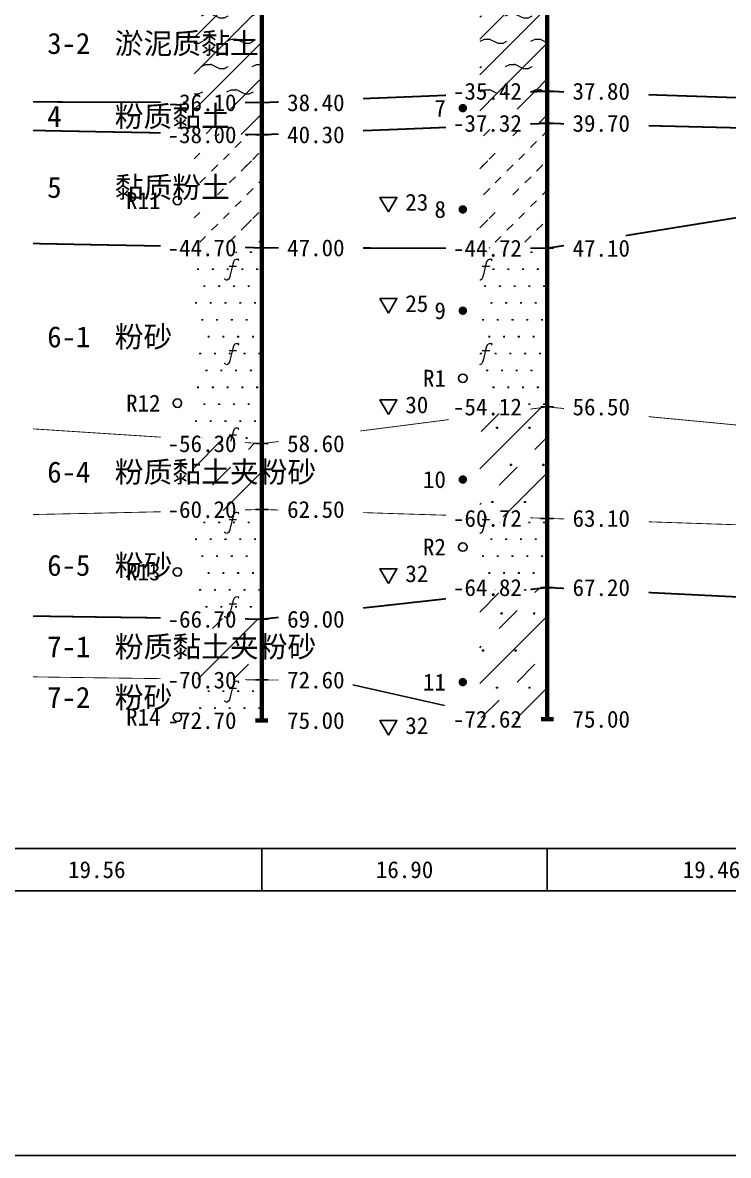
# Model space of a CAD drawing. Extents: x -37 to 3540, y -1485 to 297.
# Drawn here: x 1504 to 1587.6, y -282 to -147.8 of the extents above; entities that cross this region are included whole.
import ezdxf
from ezdxf.enums import TextEntityAlignment as Align

# ---------------------------------------------------------------- set-up
doc = ezdxf.new("R2010")
doc.units = 0
doc.layers.get('0').update_dxf_attribs({"linetype": 'CONTINUOUS'})
for name, color, linetype in [('CURVE', 200, 'CONTINUOUS'), ('FRAME', 7, 'CONTINUOUS'), ('HOLE', 41, 'CONTINUOUS'), ('RULER', 7, 'CONTINUOUS'), ('SAMPLE', 1, 'CONTINUOUS'), ('STRATUM', 241, 'CONTINUOUS')]:
    doc.layers.add(name, color=color, linetype=linetype)
doc.layers.add('HATCH', color=7, linetype='CONTINUOUS', lineweight=13)
doc.styles.add('ST', font='')
doc.styles.get('ST').set_extended_font_data('SimSun')
pattern_1 = [(45, (1478.7585, -297), (-2.12132, 2.12132), [10, 0]), (26.565, (1479.8326, -297.2536), (5.999823, 5.999812), [0.567, -12.849]), (0, (1479.2656, -297.2536), (0, 6), [0.567, -5.433]), (26.565, (1477.1772, -297), (5.999823, 5.999812), [0.567, -12.849]), (0, (1477.6843, -296.7464), (0, 6), [0.567, -5.433]), (153.435, (1479.2656, -297.2536), (-5.999818, -5e-06), [1.134, -12.2826]), (26.565, (1482.8326, -294.2536), (5.999823, 5.999812), [0.567, -12.849]), (0, (1482.2656, -294.2536), (0, 6), [0.567, -5.433]), (26.565, (1480.1772, -294), (5.999823, 5.999812), [0.567, -12.849]), (0, (1480.6843, -293.7464), (0, 6), [0.567, -5.433]), (153.435, (1482.2656, -294.2536), (-5.999818, -5e-06), [1.134, -12.2826])]
pattern_2 = [(45, (1478.7585, -297), (-4.24264, 4.24264), [10, 0]), (45, (1479.8195, -300.182), (-2.12132, 6.36396), [3, -3])]
pattern_3 = [(45, (1478.7585, -297), (-6e-07, 6.99998), [0.9473, -8.9522]), (45, (1480.1585, -295.6), (-6e-07, 6.99998), [0.9869, -8.9126]), (45, (1481.5585, -294.2), (-6e-07, 6.99998), [1.06018, -8.8393]), (45, (1482.9585, -292.8), (-6e-07, 6.99998), [0.94918, -8.95032]), (45, (1484.3585, -291.4), (-6e-07, 6.99998), [1.0365, -8.863]), (45, (1482.2585, -297), (-6e-07, 6.99998), [1.01335, -8.88615]), (45, (1483.6585, -295.6), (-6e-07, 6.99998), [1.07896, -12.12037]), (45, (1485.0585, -294.2), (-6e-07, 6.99998), [0.99882, -8.90067]), (45, (1479.4585, -292.8), (-4e-07, 6.99998), [1.05533, -8.84416]), (45, (1480.8585, -291.4), (-4e-07, 6.99998), [1.0365, -8.863])]
pattern_4 = [(82.875, (1477.9239, -298.206), (0.000369, 10.000176), [0.0893, -80.5337]), (143.13, (1478.0249, -298.2818), (-29.999964, 20.000054), [0.12627, -49.87373]), (172.875, (1478.2021, -298.304), (-70.000246, 9.99966), [0.17857, -80.44443]), (206.565, (1478.3805, -298.2147), (-9.9997, -9.99969), [0.19954, -22.16046]), (243.435, (1478.4698, -298.0363), (9e-06, -9.9997), [0.19954, -22.16146]), (255.964, (1478.559, -297.679), (-0.0002, -9.9995), [0.36813, -40.86287]), (255.964, (1478.869, -296.439), (-0.0002, -9.9995), [1.2784, -39.9526]), (255.964, (1478.9376, -296.165), (-0.0002, -9.9995), [0.28235, -40.94865]), (216.87, (1479.1278, -295.9108), (-9.999982, -10.000018), [0.12627, -49.87373]), (243.435, (1479.027, -295.9865), (9e-06, -9.9997), [0.19954, -22.16146]), (206.565, (1479.3063, -295.8215), (-9.9997, -9.99969), [0.19954, -22.16046]), (172.875, (1479.4835, -295.8437), (-70.000246, 9.99966), [0.17857, -80.44443]), (143.13, (1479.5845, -295.9194), (-29.999964, 20.000054), [0.12627, -49.87373]), (82.875, (1479.5734, -296.008), (0.000369, 10.000176), [0.0893, -80.5337]), (0, (1478.429, -296.66), (0, 10), [0.89286, -9.10714]), (0, (1478.7835, -297), (1, 2), [0, -1.75]), (0, (1478.7585, -296.975), (1, 2), [0, -1.75]), (0, (1478.7585, -297), (1, 2), [0, -1.75]), (0, (1478.7335, -297), (1, 2), [0, -1.75]), (0, (1478.7585, -297.025), (1, 2), [0, -1.75])]
pattern_5 = [(82.875, (1476.9223, -299.6533), (0.00081, 22.00039), [0.1964, -177.1742]), (143.13, (1477.1446, -299.82), (-65.99992, 44.00012), [0.2778, -109.7222]), (172.875, (1477.5344, -299.8687), (-154.00054, 21.999253), [0.3929, -176.9777]), (206.565, (1477.927, -299.672), (-21.99935, -21.9993), [0.439, -48.753]), (243.435, (1478.123, -299.28), (2e-05, -21.9993), [0.439, -48.7552]), (255.964, (1478.32, -298.494), (-0.00044, -21.9989), [0.8099, -89.8983]), (255.964, (1479.002, -295.7656), (-0.00044, -21.9989), [2.8124, -87.8958]), (255.964, (1479.1525, -295.163), (-0.00044, -21.9989), [0.6212, -90.087]), (216.87, (1479.571, -294.6037), (-21.99996, -22.00004), [0.2778, -109.7222]), (243.435, (1479.349, -294.77), (2e-05, -21.9993), [0.439, -48.7552]), (206.565, (1479.964, -294.407), (-21.99935, -21.9993), [0.439, -48.753]), (172.875, (1480.3535, -294.456), (-154.00054, 21.99925), [0.3929, -176.9777]), (143.13, (1480.5758, -294.6228), (-65.99992, 44.00012), [0.2778, -109.7222]), (82.875, (1480.5514, -294.8177), (0.00081, 22.00039), [0.1964, -177.1742]), (0, (1478.033, -296.252), (0, 22), [1.9643, -20.0357]), (0, (1478.8135, -297), (2.2, 4.4), [0, -3.85]), (0, (1478.7585, -296.945), (2.2, 4.4), [0, -3.85]), (0, (1478.7585, -297), (2.2, 4.4), [0, -3.85]), (0, (1478.7035, -297), (2.2, 4.4), [0, -3.85]), (0, (1478.7585, -297.055), (2.2, 4.4), [0, -3.85])]

# ---------------------------------------------------------------- blocks, each defined once
blk = doc.blocks.new('SampleSoilDisturbed')
blk.add_circle((0, 0), 0.5)
blk = doc.blocks.new('SampleSoilUndisturbed')
at = {"const_width": 0.5}
blk.add_lwpolyline([(-0.25, 0, 1), (0.25, 0, 1)], format="xyb", close=True, dxfattribs=at)
blk = doc.blocks.new('TrigonHollow')
blk.add_lwpolyline([(0, -1.15), (1, 0.58), (-1, 0.58)], close=True)

msp = doc.modelspace()

# ---------------------------------------------------------------- hatches: boundary and pattern name
at = {"layer": 'HATCH'}
h = msp.add_hatch(dxfattribs=at)
h.set_pattern_fill('YNNT', color=251, style=0)
h.set_pattern_definition(pattern_1)
h.paths.add_polyline_path([(1566.13, -141.73), (1558.13, -142), (1558.13, -156.25), (1566.13, -155.93)])
h.paths.add_polyline_path([(1554.06, -157.42), (1563.62, -157.42), (1563.62, -154.49), (1554.06, -154.49)], flags=9)
h.paths.add_polyline_path([(1554.06, -143.22), (1563.62, -143.22), (1563.62, -140.29), (1554.06, -140.29)], flags=9)
h = msp.add_hatch(dxfattribs=at)
h.set_pattern_fill('YNNT', color=251, style=0)
h.set_pattern_definition(pattern_1)
h.paths.add_polyline_path([(1532.32, -142.88), (1524.32, -143.02), (1524.32, -157.26), (1532.32, -157.28)])
h.paths.add_polyline_path([(1514.09, -152.67), (1533.59, -152.67), (1533.59, -147.79), (1514.09, -147.79)], flags=9)
h.paths.add_polyline_path([(1520.25, -158.77), (1529.81, -158.77), (1529.81, -155.84), (1520.25, -155.84)], flags=9)
h.paths.add_polyline_path([(1520.25, -144.37), (1529.81, -144.37), (1529.81, -141.44), (1520.25, -141.44)], flags=9)
h = msp.add_hatch(dxfattribs=at)
h.set_pattern_fill('FZNT', color=32, style=0)
h.set_pattern_definition(pattern_2)
h.paths.add_polyline_path([(1566.13, -155.93), (1558.13, -156.25), (1558.13, -160.05), (1566.13, -159.73)])
h.paths.add_polyline_path([(1554.06, -161.22), (1563.62, -161.22), (1563.62, -158.29), (1554.06, -158.29)], flags=9)
h.paths.add_polyline_path([(1554.06, -157.42), (1563.62, -157.42), (1563.62, -154.49), (1554.06, -154.49)], flags=9)
h = msp.add_hatch(dxfattribs=at)
h.set_pattern_fill('FZNT', color=32, style=0)
h.set_pattern_definition(pattern_2)
h.paths.add_polyline_path([(1532.32, -157.28), (1524.32, -157.26), (1524.32, -160.93), (1532.32, -161.08)])
h.paths.add_polyline_path([(1514.07, -161.34), (1530.02, -161.34), (1530.02, -156.39), (1514.07, -156.39)], flags=9)
h.paths.add_polyline_path([(1520.25, -162.57), (1529.81, -162.57), (1529.81, -159.64), (1520.25, -159.64)], flags=9)
h.paths.add_polyline_path([(1520.25, -158.77), (1529.81, -158.77), (1529.81, -155.84), (1520.25, -155.84)], flags=9)
h = msp.add_hatch(dxfattribs=at)
h.set_pattern_fill('NZFT', color=52, style=0)
h.set_pattern_definition(pattern_3)
h.paths.add_polyline_path([(1566.13, -159.73), (1558.13, -160.05), (1558.13, -174.52), (1566.13, -174.53)])
h.paths.add_polyline_path([(1554.07, -176.01), (1563.62, -176.01), (1563.62, -173.11), (1554.07, -173.11)], flags=9)
h.paths.add_polyline_path([(1554.06, -161.22), (1563.62, -161.22), (1563.62, -158.29), (1554.06, -158.29)], flags=9)
h = msp.add_hatch(dxfattribs=at)
h.set_pattern_fill('NZFT', color=52, style=0)
h.set_pattern_definition(pattern_3)
h.paths.add_polyline_path([(1532.32, -161.08), (1524.32, -160.93), (1524.32, -174.33), (1532.32, -174.48)])
h.paths.add_polyline_path([(1514.07, -169.74), (1530.02, -169.74), (1530.02, -164.8), (1514.07, -164.8)], flags=9)
h.paths.add_polyline_path([(1520.25, -175.97), (1529.81, -175.97), (1529.81, -173.04), (1520.25, -173.04)], flags=9)
h.paths.add_polyline_path([(1520.25, -162.57), (1529.81, -162.57), (1529.81, -159.64), (1520.25, -159.64)], flags=9)
h = msp.add_hatch(dxfattribs=at)
h.set_pattern_fill('FS', color=142, style=0)
h.set_pattern_definition(pattern_4)
h.paths.add_polyline_path([(1532.32, -174.48), (1524.32, -174.33), (1524.32, -197.16), (1532.32, -197.68)])
h.paths.add_polyline_path([(1520.25, -199.17), (1529.81, -199.17), (1529.81, -196.24), (1520.25, -196.24)], flags=9)
h.paths.add_polyline_path([(1520.25, -175.97), (1529.81, -175.97), (1529.81, -173.04), (1520.25, -173.04)], flags=9)
h = msp.add_hatch(dxfattribs=at)
h.set_pattern_fill('FS', color=142, style=0)
h.set_pattern_definition(pattern_4)
h.paths.add_polyline_path([(1566.13, -174.53), (1558.13, -174.52), (1558.13, -194.36), (1566.13, -193.33)])
h.paths.add_polyline_path([(1554.07, -194.82), (1563.62, -194.82), (1563.62, -191.9), (1554.07, -191.9)], flags=9)
h.paths.add_polyline_path([(1554.07, -176.01), (1563.62, -176.01), (1563.62, -173.11), (1554.07, -173.11)], flags=9)
h = msp.add_hatch(dxfattribs=at)
h.set_pattern_fill('FZNT', color=32, style=0)
h.set_pattern_definition(pattern_2)
h.paths.add_polyline_path([(1566.13, -193.33), (1558.13, -194.36), (1558.13, -206.28), (1566.13, -206.53)])
h.paths.add_polyline_path([(1554.06, -208.02), (1563.62, -208.02), (1563.62, -205.09), (1554.06, -205.09)], flags=9)
h.paths.add_polyline_path([(1554.07, -194.82), (1563.62, -194.82), (1563.62, -191.9), (1554.07, -191.9)], flags=9)
h = msp.add_hatch(dxfattribs=at)
h.set_pattern_fill('FS', color=32, scale=2.2, style=0)
h.set_pattern_definition(pattern_5)
h.paths.add_polyline_path([(1566.13, -193.33), (1558.13, -194.36), (1558.13, -206.28), (1566.13, -206.53)])
h.paths.add_polyline_path([(1554.06, -208.02), (1563.62, -208.02), (1563.62, -205.09), (1554.06, -205.09)], flags=9)
h.paths.add_polyline_path([(1554.07, -194.82), (1563.62, -194.82), (1563.62, -191.9), (1554.07, -191.9)], flags=9)
h = msp.add_hatch(dxfattribs=at)
h.set_pattern_fill('FZNT', color=32, style=0)
h.set_pattern_definition(pattern_2)
h.paths.add_polyline_path([(1532.32, -197.68), (1524.32, -197.16), (1524.32, -205.66), (1532.32, -205.48)])
h.paths.add_polyline_path([(1514.07, -203.48), (1540.75, -203.48), (1540.75, -198.53), (1514.07, -198.53)], flags=9)
h.paths.add_polyline_path([(1520.25, -206.97), (1529.81, -206.97), (1529.81, -204.04), (1520.25, -204.04)], flags=9)
h.paths.add_polyline_path([(1520.25, -199.17), (1529.81, -199.17), (1529.81, -196.24), (1520.25, -196.24)], flags=9)
h = msp.add_hatch(dxfattribs=at)
h.set_pattern_fill('FS', color=142, style=0)
h.set_pattern_definition(pattern_4)
h.paths.add_polyline_path([(1532.32, -205.48), (1524.32, -205.66), (1524.32, -218.37), (1532.32, -218.48)])
h.paths.add_polyline_path([(1520.25, -219.97), (1529.81, -219.97), (1529.81, -217.04), (1520.25, -217.04)], flags=9)
h.paths.add_polyline_path([(1520.25, -206.97), (1529.81, -206.97), (1529.81, -204.04), (1520.25, -204.04)], flags=9)
h = msp.add_hatch(dxfattribs=at)
h.set_pattern_fill('FS', color=142, style=0)
h.set_pattern_definition(pattern_4)
h.paths.add_polyline_path([(1566.13, -206.53), (1558.13, -206.28), (1558.13, -215.62), (1566.13, -214.73)])
h.paths.add_polyline_path([(1554.06, -216.22), (1563.62, -216.22), (1563.62, -213.29), (1554.06, -213.29)], flags=9)
h.paths.add_polyline_path([(1554.06, -208.02), (1563.62, -208.02), (1563.62, -205.09), (1554.06, -205.09)], flags=9)
h = msp.add_hatch(dxfattribs=at)
h.set_pattern_fill('FZNT', color=32, style=0)
h.set_pattern_definition(pattern_2)
h.paths.add_polyline_path([(1566.13, -214.73), (1558.13, -215.62), (1558.13, -230.33), (1566.13, -230.33)])
h.paths.add_polyline_path([(1554.06, -231.82), (1563.62, -231.82), (1563.62, -228.89), (1554.06, -228.89)], flags=9)
h.paths.add_polyline_path([(1554.06, -216.22), (1563.62, -216.22), (1563.62, -213.29), (1554.06, -213.29)], flags=9)
h = msp.add_hatch(dxfattribs=at)
h.set_pattern_fill('FS', color=32, scale=2.2, style=0)
h.set_pattern_definition(pattern_5)
h.paths.add_polyline_path([(1566.13, -214.73), (1558.13, -215.62), (1558.13, -230.33), (1566.13, -230.33)])
h.paths.add_polyline_path([(1554.06, -231.82), (1563.62, -231.82), (1563.62, -228.89), (1554.06, -228.89)], flags=9)
h.paths.add_polyline_path([(1554.06, -216.22), (1563.62, -216.22), (1563.62, -213.29), (1554.06, -213.29)], flags=9)
h = msp.add_hatch(dxfattribs=at)
h.set_pattern_fill('FZNT', color=32, style=0)
h.set_pattern_definition(pattern_2)
h.paths.add_polyline_path([(1532.32, -218.48), (1524.32, -218.37), (1524.32, -225.57), (1532.32, -225.68)])
h.paths.add_polyline_path([(1514.07, -224.17), (1540.75, -224.17), (1540.75, -219.23), (1514.07, -219.23)], flags=9)
h.paths.add_polyline_path([(1520.25, -227.17), (1529.81, -227.17), (1529.81, -224.24), (1520.25, -224.24)], flags=9)
h.paths.add_polyline_path([(1520.25, -219.97), (1529.81, -219.97), (1529.81, -217.04), (1520.25, -217.04)], flags=9)
h = msp.add_hatch(dxfattribs=at)
h.set_pattern_fill('FS', color=142, style=0)
h.set_pattern_definition(pattern_4)
h.paths.add_polyline_path([(1532.32, -225.68), (1524.32, -225.57), (1524.32, -230.48), (1532.32, -230.48)])
h.paths.add_polyline_path([(1520.25, -231.97), (1529.81, -231.97), (1529.81, -229.04), (1520.25, -229.04)], flags=9)
h.paths.add_polyline_path([(1520.25, -227.17), (1529.81, -227.17), (1529.81, -224.24), (1520.25, -224.24)], flags=9)

# ---------------------------------------------------------------- linework, layer by layer
at = {"layer": 'FRAME', "linetype": 'Continuous'}
msp.add_line((1342.94, -282), (1878.76, -282), dxfattribs=at)
at = {"layer": 'HOLE', "linetype": 'Continuous', "const_width": 0.5}
for points in [[(1532.32, -80.48), (1532.32, -230.48)], [(1566.13, -80.33), (1566.13, -230.33)], [(1531.57, -230.48), (1533.07, -230.48)], [(1565.38, -230.33), (1566.88, -230.33)]]:
    msp.add_lwpolyline(points, dxfattribs=at)
at = {"layer": 'HOLE', "linetype": 'Continuous'}
for points in [[(1565.38, -155.93), (1566.88, -155.93)], [(1531.57, -157.28), (1533.07, -157.28)], [(1565.38, -159.73), (1566.88, -159.73)], [(1531.57, -161.08), (1533.07, -161.08)], [(1531.57, -174.48), (1533.07, -174.48)], [(1565.38, -174.53), (1566.88, -174.53)], [(1565.38, -193.33), (1566.88, -193.33)], [(1531.57, -197.68), (1533.07, -197.68)], [(1531.57, -205.48), (1533.07, -205.48)], [(1565.38, -206.53), (1566.88, -206.53)], [(1565.38, -214.73), (1566.88, -214.73)], [(1531.57, -218.48), (1533.07, -218.48)], [(1531.57, -225.68), (1533.07, -225.68)]]:
    msp.add_lwpolyline(points, dxfattribs=at)
at = {"layer": 'RULER', "linetype": 'Continuous'}
for points in [[(1493.21, -245.65), (1532.32, -245.65), (1532.32, -250.65), (1493.21, -250.65)], [(1532.32, -245.65), (1566.13, -245.65), (1566.13, -250.65), (1532.32, -250.65)], [(1566.13, -245.65), (1605.05, -245.65), (1605.05, -250.65), (1566.13, -250.65)]]:
    msp.add_lwpolyline(points, dxfattribs=at)
at = {"layer": 'STRATUM', "linetype": 'Continuous'}
for points, const_width in [([(1544.32, -156.8), (1549.23, -156.61), (1554.13, -156.41)], 0.2), ([(1564.13, -156.01), (1566.13, -155.93), (1568.13, -156)], 0.2), ([(1578.13, -156.34), (1585.59, -156.59), (1593.05, -156.84)], 0.2), ([(1505.21, -157.19), (1512.77, -157.22), (1520.32, -157.24)], 0.2), ([(1530.32, -157.28), (1532.32, -157.28), (1534.32, -157.2)], 0.2), ([(1564.13, -159.81), (1566.13, -159.73), (1568.13, -159.78)], 0.2), ([(1505.21, -160.57), (1512.77, -160.72), (1520.32, -160.86)], 0.2), ([(1530.32, -161.04), (1532.32, -161.08), (1534.32, -161)], 0.2), ([(1544.32, -160.6), (1549.23, -160.41), (1554.13, -160.21)], 0.2), ([(1578.13, -160.01), (1585.59, -160.19), (1593.05, -160.37)], 0.2), ([(1575.43, -173.03), (1585.59, -171.39), (1595.75, -169.75)], 0.2), ([(1505.21, -173.97), (1512.77, -174.12), (1520.32, -174.26)], 0.2), ([(1530.32, -174.44), (1532.32, -174.48), (1534.32, -174.48)], 0.2), ([(1544.32, -174.5), (1549.23, -174.51), (1554.13, -174.51)], 0.2), ([(1564.13, -174.53), (1566.13, -174.53), (1568.13, -174.21)], 0.2), ([(1564.13, -193.59), (1566.13, -193.33), (1568.13, -193.52)], 0.1), ([(1578.13, -194.48), (1585.59, -195.19), (1593.05, -195.9)], 0.1), ([(1505.21, -195.93), (1512.77, -196.42), (1520.32, -196.91)], 0.1), ([(1543.98, -196.18), (1549.23, -195.51), (1554.48, -194.83)], 0.1), ([(1530.32, -197.55), (1532.32, -197.68), (1534.32, -197.42)], 0.1), ([(1505.21, -206.08), (1512.77, -205.92), (1520.32, -205.75)], 0.1), ([(1530.32, -205.53), (1532.32, -205.48), (1534.32, -205.54)], 0.1), ([(1544.32, -205.85), (1549.23, -206.01), (1554.13, -206.16)], 0.1), ([(1564.13, -206.47), (1566.13, -206.53), (1568.13, -206.6)], 0.1), ([(1578.13, -206.94), (1585.59, -207.19), (1593.05, -207.44)], 0.1), ([(1564.13, -214.95), (1566.13, -214.73), (1568.13, -214.83)], 0.2), ([(1544.32, -217.15), (1549.23, -216.61), (1554.13, -216.06)], 0.2), ([(1578.13, -215.32), (1585.59, -215.69), (1593.05, -216.06)], 0.2), ([(1505.21, -218.11), (1512.77, -218.22), (1520.32, -218.32)], 0.2), ([(1530.32, -218.45), (1532.32, -218.48), (1534.32, -218.26)], 0.2), ([(1505.21, -225.31), (1512.77, -225.42), (1520.32, -225.52)], 0.1), ([(1530.32, -225.65), (1532.32, -225.68), (1534.32, -225.68)], 0.1)]:
    msp.add_lwpolyline(points, dxfattribs=dict(at, const_width=const_width))
at = {"layer": 'STRATUM'}
msp.add_lwpolyline([(1543.09, -226.25), (1553.98, -228.71)], dxfattribs=at)

# ---------------------------------------------------------------- block references
at = {"layer": 'CURVE'}
for p in [(1547.32, -169.08), (1547.32, -181.08), (1547.32, -193.08), (1547.32, -213.08), (1547.32, -231.08)]:
    msp.add_blockref('TrigonHollow', p, dxfattribs=at)
at = {"layer": 'SAMPLE'}
for name, p in [('SampleSoilUndisturbed', (1556.13, -157.93)), ('SampleSoilDisturbed', (1522.32, -168.88)), ('SampleSoilUndisturbed', (1556.13, -169.93)), ('SampleSoilUndisturbed', (1556.13, -181.93)), ('SampleSoilDisturbed', (1556.13, -189.93)), ('SampleSoilDisturbed', (1522.32, -192.88)), ('SampleSoilUndisturbed', (1556.13, -201.93)), ('SampleSoilDisturbed', (1556.13, -209.93)), ('SampleSoilDisturbed', (1522.32, -212.88)), ('SampleSoilUndisturbed', (1556.13, -225.93)), ('SampleSoilDisturbed', (1522.32, -230.08))]:
    msp.add_blockref(name, p, dxfattribs=at)

# ---------------------------------------------------------------- texts
at = {"layer": 'CURVE', "style": 'ST'}
for s, p in [('23', (1549.32, -169.08)), ('25', (1549.32, -181.08)), ('30', (1549.32, -193.08)), ('32', (1549.32, -213.08)), ('32', (1549.32, -231.08))]:
    msp.add_text(s, height=2, dxfattribs=at).set_placement(p, align=Align.MIDDLE_LEFT)
at = {"layer": 'HOLE', "style": 'ST'}
for s, p in [('-35.42', (1563.13, -155.93)), ('-36.10', (1529.32, -157.28)), ('-37.32', (1563.13, -159.73)), ('-38.00', (1529.32, -161.08)), ('-44.70', (1529.32, -174.48)), ('-44.72', (1563.13, -174.53)), ('-54.12', (1563.13, -193.33)), ('-56.30', (1529.32, -197.68)), ('-60.20', (1529.32, -205.48)), ('-60.72', (1563.13, -206.53)), ('-64.82', (1563.13, -214.73)), ('-66.70', (1529.32, -218.48)), ('-70.30', (1529.32, -225.68)), ('-72.62', (1563.13, -230.33)), ('-72.70', (1529.32, -230.48))]:
    msp.add_text(s, height=2, dxfattribs=at).set_placement(p, align=Align.MIDDLE_RIGHT)
for s, p in [('37.80', (1569.13, -155.93)), ('38.40', (1535.32, -157.28)), ('39.70', (1569.13, -159.73)), ('40.30', (1535.32, -161.08)), ('47.00', (1535.32, -174.48)), ('47.10', (1569.13, -174.53)), ('56.50', (1569.13, -193.33)), ('58.60', (1535.32, -197.68)), ('62.50', (1535.32, -205.48)), ('63.10', (1569.13, -206.53)), ('67.20', (1569.13, -214.73)), ('69.00', (1535.32, -218.48)), ('72.60', (1535.32, -225.68)), ('75.00', (1569.13, -230.33)), ('75.00', (1535.32, -230.48))]:
    msp.add_text(s, height=2, dxfattribs=at).set_placement(p, align=Align.MIDDLE_LEFT)
at = {"layer": 'RULER', "style": 'ST'}
for s, p in [('19.56', (1512.77, -248.15)), ('16.90', (1549.23, -248.15)), ('19.46', (1585.59, -248.15))]:
    msp.add_text(s, height=2, dxfattribs=at).set_placement(p, align=Align.MIDDLE_CENTER)
at = {"layer": 'SAMPLE', "style": 'ST'}
for s, p in [('7', (1554.13, -157.93)), ('R11', (1520.32, -168.88)), ('8', (1554.13, -169.93)), ('9', (1554.13, -181.93)), ('R1', (1554.13, -189.93)), ('R12', (1520.32, -192.88)), ('10', (1554.13, -201.93)), ('R2', (1554.13, -209.93)), ('R13', (1520.32, -212.88)), ('11', (1554.13, -225.93)), ('R14', (1520.32, -230.08))]:
    msp.add_text(s, height=2, dxfattribs=at).set_placement(p, align=Align.MIDDLE_RIGHT)
at = {"layer": 'STRATUM', "style": 'ST'}
for s, p in [('淤泥质黏土', (1514.9, -150.26)), ('3-2', (1506.9, -150.26)), ('4', (1506.9, -158.9)), ('粉质黏土', (1514.9, -158.9)), ('5', (1506.9, -167.31)), ('黏质粉土', (1514.9, -167.31)), ('6-1', (1506.9, -185.02)), ('粉砂', (1514.9, -185.02)), ('6-4', (1506.9, -201.04)), ('粉质黏土夹粉砂', (1514.9, -201.04)), ('粉砂', (1514.9, -212.09)), ('6-5', (1506.9, -212.09)), ('7-1', (1506.9, -221.74)), ('粉质黏土夹粉砂', (1514.9, -221.74)), ('7-2', (1506.9, -227.74)), ('粉砂', (1514.9, -227.74))]:
    msp.add_text(s, height=2.5, dxfattribs=at).set_placement(p, align=Align.MIDDLE_LEFT)

doc.saveas('drawing.dxf')
